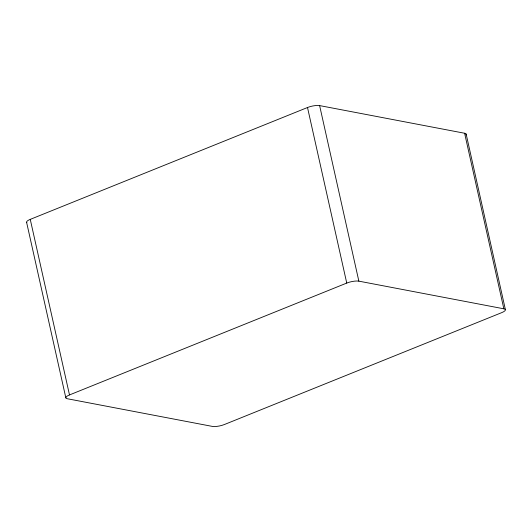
<?xml version="1.0" encoding="UTF-8"?>
<svg xmlns="http://www.w3.org/2000/svg" width="532" height="532" viewBox="0 0 532 532"><rect width="100%" height="100%" fill="white"/><g stroke="black" fill="none" stroke-linecap="round" stroke-linejoin="round"><path stroke-width="0.8" d="M26.866 222.695A8.891 2.374 -12.6 0 1 30.258 219.37L307.509 107.511A8.891 2.374 -12.6 0 1 319.619 105.595L464.609 133.246A8.891 2.374 -12.6 0 1 465.899 135.002M69.499 394.93L346.751 283.071A8.891 2.374 -12.6 0 1 358.861 281.155L503.851 308.806A8.891 2.374 -12.6 0 1 501.743 312.63L224.491 424.489A8.891 2.374 -12.6 0 1 212.381 426.405L67.391 398.754A8.891 2.374 -12.6 0 1 69.499 394.93L30.258 219.37M466.152 134.111L505.4 309.671M464.609 133.246L503.851 308.806M319.619 105.595L358.861 281.155M307.509 107.511L346.751 283.071M26.6 222.329L65.848 397.889"/></g></svg>
